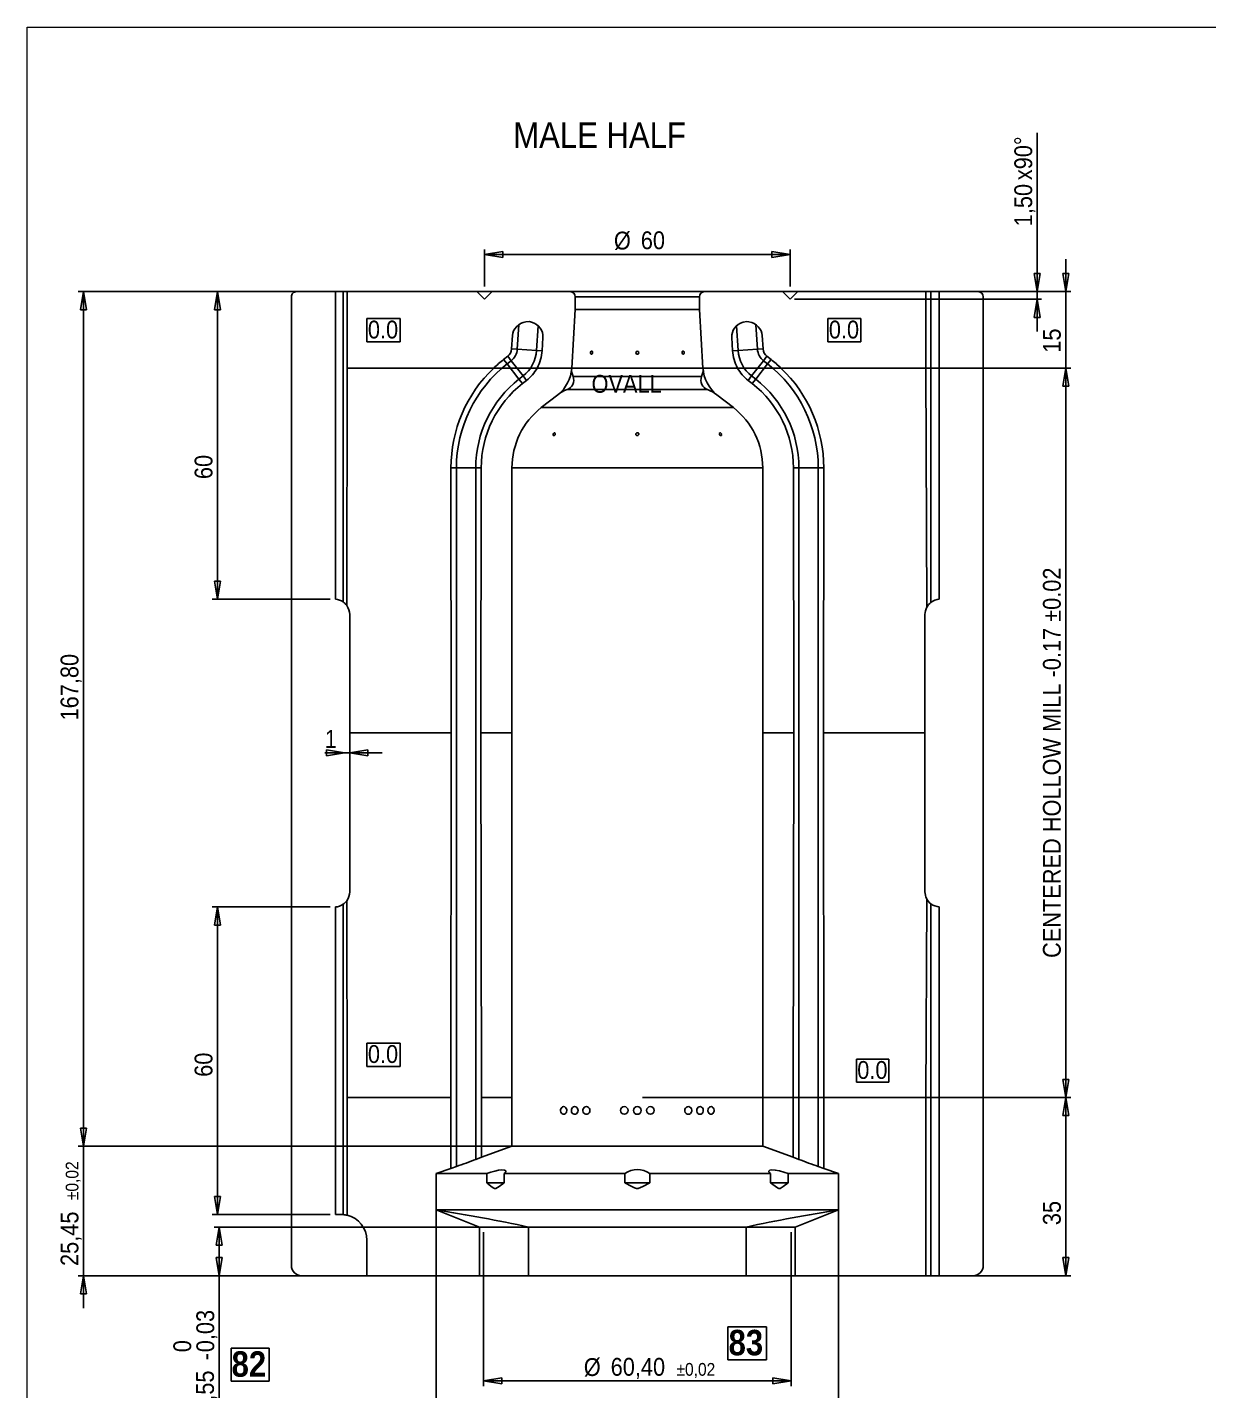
# Model space of a CAD drawing. Header units: millimetres. Extents: x 10 to 831, y 2 to 594.
# Drawn here: x 10 to 242.1, y 326 to 593.8 of the extents above; entities that cross this region are included whole.
import ezdxf

# ---------------------------------------------------------------- set-up
doc = ezdxf.new("R2010")
doc.units = ezdxf.units.MM
doc.linetypes.add('SLD-Solido', pattern=[0])
doc.layers.add('D', color=3, linetype='SLD-Solido', lineweight=25)
doc.layers.add('Q', color=2, linetype='SLD-Solido')
doc.styles.add('SLDTEXTSTYLE0', font='GOTHIC.TTF', dxfattribs={"width": 0.913})
doc.styles.add('SLDTEXTSTYLE4', font='GOTHICB.TTF', dxfattribs={"width": 0.913})
doc.dimstyles.new('SLDDIMSTYLE1', dxfattribs={"dimtxt": 3.5, "dimasz": 3.556, "dimexe": 0, "dimexo": 0.0625, "dimgap": 0.875, "dimtad": 1, "dimrnd": 1e-09, "dimzin": 12, "dimdsep": 46, "dimtxsty": 'SLDTEXTSTYLE0', "dimblk1": 'CLOSED', "dimblk2": 'CLOSED', "dimsah": 1, "dimcen": 0.09, "dimadec": 0, "dimazin": 3, "dimtfac": 1, "dimtofl": 0, "dimtmove": 0, "dimatfit": 3, "dimldrblk": 'CLOSED', "dimfxl": 0, "dimfrac": 2, "dimtolj": 1, "dimtzin": 12, "dimarcsym": 0})
doc.dimstyles.new('SLDDIMSTYLE4', dxfattribs={"dimtxt": 3.5, "dimasz": 3.556, "dimexe": 0, "dimexo": 0.0625, "dimgap": 0.875, "dimtad": 1, "dimrnd": 1e-09, "dimzin": 12, "dimdsep": 46, "dimtxsty": 'SLDTEXTSTYLE0', "dimblk1": 'CLOSED', "dimblk2": 'CLOSED', "dimsah": 1, "dimcen": 0.09, "dimadec": 0, "dimazin": 3, "dimtfac": 1, "dimtmove": 0, "dimatfit": 0, "dimldrblk": 'CLOSED', "dimfxl": 0, "dimfrac": 2, "dimtolj": 1, "dimtzin": 12, "dimarcsym": 0})
doc.dimstyles.new('SLDDIMSTYLE5', dxfattribs={"dimtxt": 3.5, "dimasz": 3.556, "dimexe": 0, "dimexo": 0.0625, "dimgap": 0.875, "dimtad": 1, "dimrnd": 1e-09, "dimzin": 12, "dimdsep": 46, "dimtxsty": 'SLDTEXTSTYLE0', "dimblk1": 'CLOSED', "dimblk2": 'CLOSED', "dimsah": 1, "dimcen": 0.09, "dimadec": 0, "dimazin": 3, "dimtol": 1, "dimtp": 0.02, "dimtm": 0.02, "dimtfac": 1, "dimtmove": 0, "dimatfit": 0, "dimldrblk": 'CLOSED', "dimfxl": 0, "dimfrac": 2, "dimtolj": 1, "dimarcsym": 0})
doc.dimstyles.new('SLDDIMSTYLE6', dxfattribs={"dimtxt": 3.5, "dimasz": 3.556, "dimexe": 0, "dimexo": 0.0625, "dimgap": 0.875, "dimtad": 1, "dimrnd": 1e-09, "dimzin": 12, "dimdsep": 46, "dimtxsty": 'SLDTEXTSTYLE0', "dimblk1": 'CLOSED', "dimblk2": 'CLOSED', "dimsah": 1, "dimcen": 0.09, "dimadec": 0, "dimazin": 3, "dimtol": 1, "dimtp": 0.02, "dimtm": 0.02, "dimtfac": 1, "dimtofl": 0, "dimtmove": 0, "dimatfit": 3, "dimldrblk": 'CLOSED', "dimfxl": 0, "dimfrac": 2, "dimtolj": 1, "dimarcsym": 0})
doc.dimstyles.new('SLDDIMSTYLE7', dxfattribs={"dimtxt": 3.5, "dimasz": 3.556, "dimexe": 0, "dimexo": 0.0625, "dimgap": 0.875, "dimtad": 1, "dimrnd": 1e-09, "dimzin": 12, "dimdsep": 46, "dimtxsty": 'SLDTEXTSTYLE0', "dimblk1": 'CLOSED', "dimblk2": 'CLOSED', "dimsah": 1, "dimcen": 0.09, "dimadec": 0, "dimazin": 3, "dimtol": 1, "dimtm": 0.03, "dimtfac": 1, "dimtofl": 0, "dimtmove": 0, "dimatfit": 3, "dimldrblk": 'CLOSED', "dimfxl": 0, "dimfrac": 2, "dimtolj": 1, "dimarcsym": 0})
doc.dimstyles.new('SLDDIMSTYLE8', dxfattribs={"dimtxt": 3.5, "dimasz": 3.556, "dimexe": 0, "dimexo": 0.0625, "dimgap": 0.875, "dimtad": 1, "dimdec": 0, "dimrnd": 1e-09, "dimzin": 12, "dimdsep": 46, "dimtxsty": 'SLDTEXTSTYLE0', "dimblk1": 'CLOSED', "dimblk2": 'CLOSED', "dimsah": 1, "dimcen": 0.09, "dimadec": 0, "dimazin": 3, "dimtfac": 1, "dimtdec": 0, "dimtofl": 0, "dimtmove": 0, "dimatfit": 3, "dimldrblk": 'CLOSED', "dimfxl": 0, "dimfrac": 2, "dimtolj": 1, "dimtzin": 12, "dimarcsym": 0})

# ---------------------------------------------------------------- blocks, each defined once
blk = doc.blocks.new('_CLOSED')
at = {"color": 0, "linetype": 'ByBlock', "lineweight": -2}
for p, q in [((-1, 0.166667), (0, 0)), ((-1, 0.166667), (-1, -0.166667)), ((0, 0), (-1, -0.166667)), ((0, 0), (-1, 0))]:
    blk.add_line(p, q, dxfattribs=at)
blk = doc.blocks.new('_D_6')
at = {"layer": 'Q'}
for p, q in [((214, 541.84), (214, 548.19)), ((130.85, 541.84), (215, 541.84)), ((214, 526.84), (214, 541.84)), ((95.99, 526.84), (215, 526.84)), ((214, 526.84), (214, 520.49))]:
    blk.add_line(p, q, dxfattribs=at)
at = {"layer": 'Q', "xscale": 3.556, "yscale": 3.556}
for p, rotation in [((214, 541.84, -0.1), 270.0000000000004), ((214, 526.84, -0.1), 90.0000000000004)]:
    blk.add_blockref('_CLOSED', p, dxfattribs=dict(at, rotation=rotation))
at = {"layer": 'Q', "insert": (209.53, 529.85), "char_height": 3.5, "attachment_point": 1, "rotation": 90, "style": 'SLDTEXTSTYLE0'}
blk.add_mtext('15', dxfattribs=at)
blk = doc.blocks.new('_D_7')
at = {"layer": 'Q'}
for p, q in [((99.85, 542.84), (99.85, 550.15)), ((159.85, 549.15), (99.85, 549.15)), ((159.85, 542.84), (159.85, 550.15))]:
    blk.add_line(p, q, dxfattribs=at)
at = {"layer": 'Q', "xscale": 3.556, "yscale": 3.556, "rotation": 180.0000000000006}
blk.add_blockref('_CLOSED', (99.85, 549.15, 0.1), dxfattribs=at)
at = {"layer": 'Q', "xscale": 3.556, "yscale": 3.556}
blk.add_blockref('_CLOSED', (159.85, 549.15, 0.1), dxfattribs=at)
at = {"layer": 'Q', "char_height": 3.5, "attachment_point": 1, "style": 'SLDTEXTSTYLE0'}
for s, insert in [('%%c', (125.25, 553.62)), ('60', (130.53, 553.68))]:
    blk.add_mtext(s, dxfattribs=dict(at, insert=insert))
blk = doc.blocks.new('_D_8')
at = {"layer": 'Q'}
for p, q in [((21.02, 374.04), (21.02, 380.39)), ((128.85, 374.04), (20.02, 374.04)), ((21.02, 348.59), (21.02, 374.04)), ((128.85, 348.59), (20.02, 348.59)), ((21.02, 348.59), (21.02, 342.24))]:
    blk.add_line(p, q, dxfattribs=at)
at = {"layer": 'Q', "xscale": 3.556, "yscale": 3.556}
for p, rotation in [((21.02, 374.04, -0.1), 270.0000000000004), ((21.02, 348.59, -0.1), 90.0000000000004)]:
    blk.add_blockref('_CLOSED', p, dxfattribs=dict(at, rotation=rotation))
at = {"layer": 'Q', "attachment_point": 1, "rotation": 90, "style": 'SLDTEXTSTYLE0'}
for s, insert, char_height in [('±0,02', (17.55, 363.43), 2.5), ('25,45', (16.55, 350.5), 3.5)]:
    blk.add_mtext(s, dxfattribs=dict(at, insert=insert, char_height=char_height))
blk = doc.blocks.new('_D_9')
at = {"layer": 'Q'}
for p, q in [((128.85, 541.84), (20.02, 541.84)), ((21.02, 374.04), (21.02, 541.84)), ((128.85, 374.04), (20.02, 374.04))]:
    blk.add_line(p, q, dxfattribs=at)
at = {"layer": 'Q', "xscale": 3.556, "yscale": 3.556}
for p, rotation in [((21.02, 541.84, 17.19), 90.0000000000004), ((21.02, 374.04, 17.19), 270.0000000000004)]:
    blk.add_blockref('_CLOSED', p, dxfattribs=dict(at, rotation=rotation))
at = {"layer": 'Q', "insert": (16.55, 457.63), "char_height": 3.5, "attachment_point": 1, "rotation": 90, "style": 'SLDTEXTSTYLE0'}
blk.add_mtext('167,80', dxfattribs=at)
blk = doc.blocks.new('_D_10')
at = {"layer": 'Q'}
for p, q in [((99.65, 357.14), (99.65, 326.93)), ((160.05, 357.14), (160.05, 326.93)), ((160.05, 327.93), (99.65, 327.93))]:
    blk.add_line(p, q, dxfattribs=at)
at = {"layer": 'Q', "xscale": 3.556, "yscale": 3.556, "rotation": 180.0000000000006}
blk.add_blockref('_CLOSED', (99.65, 327.93, 0.1), dxfattribs=at)
at = {"layer": 'Q', "xscale": 3.556, "yscale": 3.556}
blk.add_blockref('_CLOSED', (160.05, 327.93, 0.1), dxfattribs=at)
at = {"layer": 'Q', "attachment_point": 1, "style": 'SLDTEXTSTYLE0'}
for s, insert, char_height in [('%%c', (119.33, 332.4), 3.5), ('60,40', (124.61, 332.45), 3.5), ('±0,02', (137.54, 331.45), 2.5)]:
    blk.add_mtext(s, dxfattribs=dict(at, insert=insert, char_height=char_height))
blk = doc.blocks.new('_D_11')
at = {"layer": 'Q'}
for p, q in [((90.35, 367.63), (90.35, 313.83)), ((169.35, 367.63), (169.35, 313.83)), ((169.35, 314.83), (90.35, 314.83)), ((90.35, 314.83), (132.66, 314.83))]:
    blk.add_line(p, q, dxfattribs=at)
at = {"layer": 'Q', "xscale": 3.556, "yscale": 3.556, "rotation": 180.0000000000006}
blk.add_blockref('_CLOSED', (90.35, 314.83, 0.1), dxfattribs=at)
at = {"layer": 'Q', "xscale": 3.556, "yscale": 3.556}
blk.add_blockref('_CLOSED', (169.35, 314.83, 0.1), dxfattribs=at)
at = {"layer": 'Q', "char_height": 3.5, "attachment_point": 1, "style": 'SLDTEXTSTYLE0'}
for s, insert in [('%%c', (122.21, 319.3)), ('79', (127.49, 319.36))]:
    blk.add_mtext(s, dxfattribs=dict(at, insert=insert))
blk = doc.blocks.new('_D_12')
at = {"layer": 'Q'}
for p, q in [((128.85, 358.14), (46.69, 358.14)), ((47.69, 348.59), (47.69, 358.14)), ((128.85, 348.59), (46.69, 348.59)), ((47.69, 348.59), (47.69, 321.66))]:
    blk.add_line(p, q, dxfattribs=at)
at = {"layer": 'Q', "xscale": 3.556, "yscale": 3.556}
for p, rotation in [((47.69, 358.14, -30.1), 90.0000000000004), ((47.69, 348.59, -30.1), 270.0000000000004)]:
    blk.add_blockref('_CLOSED', p, dxfattribs=dict(at, rotation=rotation))
at = {"layer": 'Q', "char_height": 3.5, "attachment_point": 1, "rotation": 90, "style": 'SLDTEXTSTYLE0'}
for s, insert in [('0,03', (43.22, 333.56)), ('0', (38.7, 333.56)), ('-', (43.22, 332.01)), ('9,55', (43.17, 321.66))]:
    blk.add_mtext(s, dxfattribs=dict(at, insert=insert))
blk = doc.blocks.new('_D_13')
at = {"layer": 'Q'}
for p, q in [((69.53, 421.01), (46.35, 421.01)), ((47.35, 421.01), (47.35, 360.59)), ((69.53, 360.59), (46.35, 360.59))]:
    blk.add_line(p, q, dxfattribs=at)
at = {"layer": 'Q', "xscale": 3.556, "yscale": 3.556}
for p, rotation in [((47.35, 421.01, 0.1), 90.0000000000004), ((47.35, 360.59, 0.1), 270.0000000000004)]:
    blk.add_blockref('_CLOSED', p, dxfattribs=dict(at, rotation=rotation))
at = {"layer": 'Q', "insert": (42.88, 387.65), "char_height": 3.5, "attachment_point": 1, "rotation": 90, "style": 'SLDTEXTSTYLE0'}
blk.add_mtext('60', dxfattribs=at)
blk = doc.blocks.new('_D_14')
at = {"layer": 'Q'}
for p, q in [((128.85, 541.84), (46.35, 541.84)), ((47.35, 541.84), (47.35, 481.43)), ((69.53, 481.43), (46.35, 481.43))]:
    blk.add_line(p, q, dxfattribs=at)
at = {"layer": 'Q', "xscale": 3.556, "yscale": 3.556}
for p, rotation in [((47.35, 541.84, 0.1), 90.0000000000004), ((47.35, 481.43, 0.1), 270.0000000000004)]:
    blk.add_blockref('_CLOSED', p, dxfattribs=dict(at, rotation=rotation))
at = {"layer": 'Q', "insert": (42.88, 505.03), "char_height": 3.5, "attachment_point": 1, "rotation": 90, "style": 'SLDTEXTSTYLE0'}
blk.add_mtext('60', dxfattribs=at)
blk = doc.blocks.new('_D_15')
at = {"layer": 'Q'}
for p, q in [((72.35, 451.28), (68.44, 451.28)), ((73.35, 451.28), (72.35, 451.28)), ((73.35, 451.28), (79.7, 451.28))]:
    blk.add_line(p, q, dxfattribs=at)
at = {"layer": 'Q', "xscale": 3.556, "yscale": 3.556}
blk.add_blockref('_CLOSED', (72.35, 451.28, 0.1), dxfattribs=at)
at = {"layer": 'Q', "xscale": 3.556, "yscale": 3.556, "rotation": 180.0000000000004}
blk.add_blockref('_CLOSED', (73.35, 451.28, 0.1), dxfattribs=at)
at = {"layer": 'Q', "insert": (68.44, 455.75), "char_height": 3.5, "attachment_point": 1, "style": 'SLDTEXTSTYLE0'}
blk.add_mtext('1', dxfattribs=at)
blk = doc.blocks.new('_D_16')
at = {"layer": 'Q'}
for p, q in [((130.85, 383.59), (215, 383.59)), ((214, 383.59), (214, 348.59)), ((130.85, 348.59), (215, 348.59))]:
    blk.add_line(p, q, dxfattribs=at)
at = {"layer": 'Q', "xscale": 3.556, "yscale": 3.556}
for p, rotation in [((214, 383.59, 0.1), 90.0000000000004), ((214, 348.59, 0.1), 270.0000000000004)]:
    blk.add_blockref('_CLOSED', p, dxfattribs=dict(at, rotation=rotation))
at = {"layer": 'Q', "insert": (209.53, 358.52), "char_height": 3.5, "attachment_point": 1, "rotation": 90, "style": 'SLDTEXTSTYLE0'}
blk.add_mtext('35', dxfattribs=at)
blk = doc.blocks.new('_D_17')
at = {"layer": 'Q'}
for p, q in [((187.51, 526.84), (215, 526.84)), ((214, 383.59), (214, 526.84)), ((187.51, 383.59), (215, 383.59))]:
    blk.add_line(p, q, dxfattribs=at)
at = {"layer": 'Q', "xscale": 3.556, "yscale": 3.556}
for p, rotation in [((214, 526.84, 0), 90.00000000000041), ((214, 383.59, 0), 270.0000000000004)]:
    blk.add_blockref('_CLOSED', p, dxfattribs=dict(at, rotation=rotation))
at = {"layer": 'Q', "insert": (209.53, 410.99), "char_height": 3.5, "attachment_point": 1, "rotation": 90, "style": 'SLDTEXTSTYLE0'}
blk.add_mtext('CENTERED HOLLOW MILL -0.17 ±0.02', dxfattribs=at)
blk = doc.blocks.new('_D_18')
at = {"layer": 'Q'}
for p, q in [((208.38, 541.84), (208.38, 573.01)), ((130.85, 541.84), (209.38, 541.84)), ((208.38, 540.34), (208.38, 541.84)), ((160.71, 540.34), (209.23, 540.34)), ((208.38, 540.34), (208.38, 533.99))]:
    blk.add_line(p, q, dxfattribs=at)
at = {"layer": 'Q', "xscale": 3.556, "yscale": 3.556}
for p, rotation in [((208.38, 541.84, -29.9), 270.0000000000004), ((208.38, 540.34, -29.9), 90.0000000000004)]:
    blk.add_blockref('_CLOSED', p, dxfattribs=dict(at, rotation=rotation))
at = {"layer": 'Q', "char_height": 3.5, "attachment_point": 1, "rotation": 90, "style": 'SLDTEXTSTYLE0'}
for s, insert in [('x90°', (203.91, 563.73)), ('1,50', (203.91, 554.68))]:
    blk.add_mtext(s, dxfattribs=dict(at, insert=insert))
blk = doc.blocks.new('SW_NOTE_2')
at = {"color": 0}
for p, q in [((-0.12, 0.49), (-0.12, 6.98)), ((-0.12, 6.98), (7.45, 6.98)), ((7.45, 6.98), (7.45, 0.49)), ((7.45, 0.49), (-0.12, 0.49))]:
    blk.add_line(p, q, dxfattribs=at)
at = {"color": 0, "insert": (0, 6.39), "char_height": 5, "attachment_point": 1, "style": 'SLDTEXTSTYLE4'}
blk.add_mtext('83', dxfattribs=at)
blk = doc.blocks.new('SW_NOTE_3')
at = {"color": 0}
for p, q in [((-0.08, 0.49), (-0.08, 6.98)), ((-0.08, 6.98), (7.37, 6.98)), ((7.37, 6.98), (7.37, 0.49)), ((7.37, 0.49), (-0.08, 0.49))]:
    blk.add_line(p, q, dxfattribs=at)
at = {"color": 0, "insert": (0, 6.39), "char_height": 5, "attachment_point": 1, "style": 'SLDTEXTSTYLE4'}
blk.add_mtext('82', dxfattribs=at)
blk = doc.blocks.new('SW_NOTE_4')
at = {"color": 0}
for p, q in [((-0.03, 0.33), (-0.03, 4.9)), ((-0.03, 4.9), (6.46, 4.9)), ((6.46, 4.9), (6.46, 0.33)), ((6.46, 0.33), (-0.03, 0.33))]:
    blk.add_line(p, q, dxfattribs=at)
at = {"color": 0, "insert": (3.12, 4.47), "char_height": 3.5, "attachment_point": 2, "style": 'SLDTEXTSTYLE0'}
blk.add_mtext('0.0', dxfattribs=at)
blk = doc.blocks.new('SW_NOTE_5')
at = {"color": 0}
for p, q in [((-0.07, 0.33), (-0.07, 4.9)), ((-0.07, 4.9), (6.42, 4.9)), ((6.42, 4.9), (6.42, 0.33)), ((6.42, 0.33), (-0.07, 0.33))]:
    blk.add_line(p, q, dxfattribs=at)
at = {"color": 0, "insert": (3.12, 4.47), "char_height": 3.5, "attachment_point": 2, "style": 'SLDTEXTSTYLE0'}
blk.add_mtext('0.0', dxfattribs=at)
blk = doc.blocks.new('SW_NOTE_6')
at = {"color": 0}
for p, q in [((-0.01, 0.3), (-0.01, 4.87)), ((-0.01, 4.87), (6.36, 4.87)), ((6.36, 4.87), (6.36, 0.3)), ((6.36, 0.3), (-0.01, 0.3))]:
    blk.add_line(p, q, dxfattribs=at)
at = {"color": 0, "insert": (3.12, 4.47), "char_height": 3.5, "attachment_point": 2, "style": 'SLDTEXTSTYLE0'}
blk.add_mtext('0.0', dxfattribs=at)
blk = doc.blocks.new('SW_NOTE_7')
at = {"color": 0}
for p, q in [((-0.03, 0.29), (-0.03, 4.86)), ((-0.03, 4.86), (6.46, 4.86)), ((6.46, 4.86), (6.46, 0.29)), ((6.46, 0.29), (-0.03, 0.29))]:
    blk.add_line(p, q, dxfattribs=at)
at = {"color": 0, "insert": (3.12, 4.47), "char_height": 3.5, "attachment_point": 2, "style": 'SLDTEXTSTYLE0'}
blk.add_mtext('0.0', dxfattribs=at)

msp = doc.modelspace()

# ---------------------------------------------------------------- linework, layer by layer
at = {"color": 179, "linetype": 'SLD-Solido', "lineweight": 18}
for p, q in [((10, 2.05988), (10, 593.75976)), ((10, 593.75976), (831, 593.75976))]:
    msp.add_line(p, q, dxfattribs=at)
at = {"layer": 'D'}
for p, q in [((70.52942, 541.84346), (62.88568, 541.84346)), ((70.52942, 481.4268), (70.52942, 541.84346)), ((72.06315, 541.84346), (70.52942, 541.84346)), ((72.06315, 480.89445), (72.06315, 541.84346)), ((72.06315, 541.84346), (72.84928, 541.84346)), ((72.84928, 541.84346), (72.84928, 526.84346)), ((98.34928, 541.84346), (72.84928, 541.84346)), ((98.34928, 541.84346), (99.84928, 540.34346)), ((101.34928, 541.84346), (98.34928, 541.84346)), ((99.84928, 540.34346), (101.34928, 541.84346)), ((116.64928, 541.84346), (101.34928, 541.84346)), ((116.64928, 541.84346), (143.04928, 541.84346)), ((158.34928, 541.84346), (143.04928, 541.84346)), ((161.34928, 541.84346), (158.34928, 541.84346)), ((158.34928, 541.84346), (159.84928, 540.34346)), ((159.84928, 540.34346), (161.34928, 541.84346)), ((186.5127, 541.84346), (161.34928, 541.84346)), ((186.5127, 526.84346), (186.5127, 541.84346)), ((186.5127, 541.84346), (187.52029, 541.84346)), ((187.52029, 541.84346), (187.52029, 480.81019)), ((187.52029, 541.84346), (189.16913, 541.84346)), ((189.16913, 481.4268), (189.16913, 541.84346)), ((189.16913, 541.84346), (196.81287, 541.84346)), ((61.88294, 350.59346), (61.88294, 540.84346)), ((116.95178, 526.84346), (117.64928, 538.34346)), ((117.64928, 538.34346), (117.64928, 540.84346)), ((142.04928, 540.84346), (117.64928, 540.84346)), ((142.04928, 538.34346), (117.64928, 538.34346)), ((142.04928, 540.84346), (142.04928, 538.34346)), ((142.04928, 538.34346), (142.74677, 526.84346)), ((197.81561, 350.59346), (197.81561, 540.84346)), ((105.316, 533.21221), (105.15765, 530.60131)), ((106.54472, 535.33293), (106.25371, 530.53483)), ((110.34159, 535.10265), (110.05058, 530.30455)), ((111.305, 532.84897), (111.14664, 530.23807)), ((148.39355, 532.84897), (148.55191, 530.23807)), ((149.35696, 535.10265), (149.64797, 530.30455)), ((153.15383, 535.33293), (153.44484, 530.53483)), ((154.38255, 533.21221), (154.5409, 530.60131)), ((105.15765, 530.60131), (106.25371, 530.53483)), ((106.25371, 530.53483), (110.05058, 530.30455)), ((110.05058, 530.30455), (111.14664, 530.23807)), ((148.55191, 530.23807), (149.64797, 530.30455)), ((149.64797, 530.30455), (153.44484, 530.53483)), ((153.44484, 530.53483), (154.5409, 530.60131)), ((104.39341, 529.14697), (103.58103, 528.51164)), ((103.58103, 528.51164), (104.2575, 527.64667)), ((105.06987, 528.28201), (104.2575, 527.64667)), ((104.2575, 527.64667), (106.60084, 524.65034)), ((104.39341, 529.14697), (105.06987, 528.28201)), ((105.06987, 528.28201), (107.41322, 525.28568)), ((152.28533, 525.28568), (154.62868, 528.28201)), ((153.09771, 524.65034), (155.44105, 527.64667)), ((154.62868, 528.28201), (155.30514, 529.14697)), ((154.62868, 528.28201), (155.44105, 527.64667)), ((155.30514, 529.14697), (156.11752, 528.51164)), ((155.44105, 527.64667), (156.11752, 528.51164)), ((72.84928, 526.84346), (72.75165, 480.22904)), ((72.84928, 526.84346), (101.64441, 526.84346)), ((107.41322, 525.28568), (106.60084, 524.65034)), ((107.41322, 525.28568), (108.08788, 524.42302)), ((110.15802, 526.84346), (116.95178, 526.84346)), ((116.95178, 526.84346), (116.94837, 526.78722)), ((142.48, 525.15346), (117.21855, 525.15346)), ((142.75019, 526.78722), (142.74677, 526.84346)), ((142.74677, 526.84346), (149.54053, 526.84346)), ((151.61067, 524.42302), (152.28533, 525.28568)), ((152.28533, 525.28568), (153.09771, 524.65034)), ((158.05414, 526.84346), (186.5127, 526.84346)), ((186.7236, 479.88336), (186.5127, 526.84346)), ((106.60084, 524.65034), (107.27503, 523.78829)), ((107.27503, 523.78829), (108.08788, 524.42302)), ((143.65429, 522.60837), (116.04426, 522.60837)), ((151.61067, 524.42302), (152.42352, 523.78829)), ((152.42352, 523.78829), (153.09771, 524.65034)), ((114.22545, 521.60231), (110.97359, 519.05912)), ((148.72496, 519.05912), (145.4731, 521.60231)), ((148.72496, 519.05912), (110.97359, 519.05912)), ((93.23797, 507.24346), (93.30088, 455.21846)), ((93.23797, 507.24346), (94.31235, 507.24346)), ((94.31235, 507.24346), (94.31235, 370.05698)), ((94.31235, 507.24346), (98.1162, 507.24346)), ((98.1162, 507.24346), (98.1162, 371.43925)), ((98.1162, 507.24346), (99.19058, 507.24346)), ((99.12767, 455.21846), (99.19058, 507.24346)), ((154.48424, 507.24346), (105.21431, 507.24346)), ((160.50797, 507.24346), (160.57088, 455.21846)), ((160.50797, 507.24346), (161.58235, 507.24346)), ((161.58235, 507.24346), (161.58235, 371.43925)), ((161.58235, 507.24346), (165.3862, 507.24346)), ((165.3862, 507.24346), (165.3862, 370.05698)), ((165.3862, 507.24346), (166.46058, 507.24346)), ((166.39767, 455.21846), (166.46058, 507.24346)), ((73.34928, 478.43221), (73.34928, 455.21846)), ((186.34928, 478.43221), (186.34928, 455.21846)), ((73.34928, 455.21846), (93.30088, 455.21846)), ((73.34928, 455.21846), (73.34928, 424.00472)), ((93.30088, 455.21846), (93.21428, 383.59346)), ((99.12767, 455.21846), (105.21473, 455.21846)), ((99.21428, 383.59346), (99.12767, 455.21846)), ((154.48382, 455.21846), (160.57088, 455.21846)), ((160.57088, 455.21846), (160.48428, 383.59346)), ((166.48428, 383.59346), (166.39767, 455.21846)), ((166.39767, 455.21846), (186.34928, 455.21846)), ((186.34928, 455.21846), (186.34928, 424.00472)), ((70.52942, 360.59346), (70.52942, 421.01013)), ((72.06315, 360.58021), (72.06315, 421.54248)), ((72.76836, 422.23045), (72.84928, 383.59346)), ((186.5127, 383.59346), (186.68797, 422.62)), ((187.52029, 421.62674), (187.52029, 348.59346)), ((189.16913, 348.59346), (189.16913, 421.01013)), ((72.84928, 383.59346), (72.84928, 360.45942)), ((72.84928, 383.59346), (93.21428, 383.59346)), ((93.21428, 383.59346), (93.21428, 369.67582)), ((99.21428, 383.59346), (99.21428, 371.85964)), ((99.21428, 383.59346), (105.21428, 383.59346)), ((105.21428, 374.04346), (105.21428, 383.59346)), ((154.48428, 383.59346), (154.48428, 374.04346)), ((154.48428, 383.59346), (160.48428, 383.59346)), ((160.48428, 383.59346), (160.48428, 371.85964)), ((166.48428, 383.59346), (166.48428, 369.67582)), ((166.48428, 383.59346), (186.5127, 383.59346)), ((186.5127, 348.59346), (186.5127, 383.59346)), ((105.21428, 374.04346), (99.21428, 371.85964)), ((154.48428, 374.04346), (105.21428, 374.04346)), ((160.48428, 371.85964), (154.48428, 374.04346)), ((93.21428, 369.67582), (90.34928, 368.63305)), ((93.21428, 369.67582), (94.31235, 370.05698)), ((98.1162, 371.43925), (99.21428, 371.85964)), ((160.48428, 371.85964), (161.58235, 371.43925)), ((165.3862, 370.05698), (166.48428, 369.67582)), ((169.34928, 368.63305), (166.48428, 369.67582)), ((90.34928, 368.63305), (90.34928, 361.52839)), ((100.25122, 368.63305), (90.34928, 368.63305)), ((100.25122, 368.63305), (100.25122, 366.84346)), ((103.69197, 366.84346), (100.25122, 366.84346)), ((103.69197, 366.84346), (103.69197, 368.63305)), ((127.4163, 368.63305), (103.69197, 368.63305)), ((127.4163, 368.63305), (127.4163, 366.84346)), ((132.28225, 366.84346), (127.4163, 366.84346)), ((132.28225, 366.84346), (132.28225, 368.63305)), ((156.00659, 368.63305), (132.28225, 368.63305)), ((156.00659, 368.63305), (156.00659, 366.84346)), ((159.45306, 366.84346), (156.00659, 366.84346)), ((159.44733, 366.84346), (159.44733, 368.63305)), ((169.34928, 368.63305), (159.44733, 368.63305)), ((169.34928, 361.52839), (169.34928, 368.63305)), ((169.34928, 361.52839), (90.34928, 361.52839)), ((90.34928, 361.52839), (98.84928, 358.14346)), ((160.84928, 358.14346), (169.34928, 361.52839)), ((71.69928, 360.59346), (70.52942, 360.59346)), ((98.84928, 358.14346), (108.49465, 358.14346)), ((98.84928, 358.14346), (98.84928, 348.59346)), ((151.2039, 358.14346), (108.49465, 358.14346)), ((108.49465, 358.14346), (108.49465, 348.59346)), ((160.84928, 358.14346), (151.2039, 358.14346)), ((151.2039, 348.59346), (151.2039, 358.14346)), ((160.84928, 348.59346), (160.84928, 358.14346)), ((76.69928, 348.59346), (76.69928, 355.59346)), ((63.88851, 348.59346), (76.69928, 348.59346)), ((76.69928, 348.59346), (98.84928, 348.59346)), ((98.84928, 348.59346), (108.49465, 348.59346)), ((151.2039, 348.59346), (108.49465, 348.59346)), ((160.84928, 348.59346), (151.2039, 348.59346)), ((186.5127, 348.59346), (160.84928, 348.59346)), ((187.52029, 348.59346), (186.5127, 348.59346)), ((187.52029, 348.59346), (189.16913, 348.59346)), ((189.16913, 348.59346), (195.81004, 348.59346))]:
    msp.add_line(p, q, dxfattribs=at)
at = {"layer": 'D', "flags": 128}
for points in [[(107.91992, 535.9241), (108.64872, 535.94885), (109.04792, 535.85568)], [(150.65063, 535.85568), (151.3711, 535.96834), (151.77863, 535.9241)], [(120.87087, 530.14291), (120.78872, 530.12012), (120.71711, 530.05521), (120.66696, 529.95806), (120.6459, 529.84346), (120.65713, 529.72887), (120.69895, 529.63172), (120.76499, 529.56681), (120.84519, 529.54402)], [(120.84519, 529.54402), (120.92734, 529.56681), (120.99895, 529.63172), (121.0491, 529.72887), (121.07016, 529.84346), (121.05893, 529.95806), (121.01711, 530.05521), (120.95107, 530.12012), (120.87087, 530.14291)], [(138.82768, 530.14291), (138.74748, 530.12012), (138.68144, 530.05521), (138.63962, 529.95806), (138.62839, 529.84346), (138.64945, 529.72887), (138.6996, 529.63172), (138.77121, 529.56681), (138.85336, 529.54402)], [(138.85336, 529.54402), (138.93357, 529.56681), (138.9996, 529.63172), (139.04142, 529.72887), (139.05265, 529.84346), (139.03159, 529.95806), (138.98144, 530.05521), (138.90984, 530.12012), (138.82768, 530.14291)], [(113.42016, 513.57275), (113.35512, 513.58799), (113.30779, 513.63199), (113.28358, 513.69973), (113.2853, 513.78353), (113.31282, 513.87388), (113.36304, 513.96059), (113.43026, 514.03393), (113.50683, 514.08568), (113.58402, 514.11006), (113.65308, 514.10435), (113.70625, 514.0692), (113.73759, 514.00851), (113.74365, 513.92908), (113.72383, 513.83981), (113.68037, 513.75074), (113.61816, 513.67194), (113.54413, 513.61234), (113.46654, 513.57872), (113.42016, 513.57275)], [(129.70067, 513.60825), (129.62278, 513.6658), (129.57043, 513.74324), (129.54952, 513.8318), (129.5624, 513.92147), (129.60763, 514.00215), (129.68009, 514.06479), (129.77164, 514.1024), (129.87193, 514.11078), (129.96967, 514.08899), (130.05383, 514.03946), (130.11494, 513.96773), (130.14609, 513.88181), (130.14379, 513.79137), (130.10827, 513.7066), (130.04356, 513.6371), (129.95695, 513.59076), (129.85819, 513.57286), (129.75843, 513.58544), (129.70067, 513.60825)], [(145.95736, 513.99217), (145.98327, 514.0577), (146.03202, 514.09899), (146.09817, 514.11142), (146.17428, 514.09362), (146.25175, 514.04756), (146.32177, 513.97839), (146.37636, 513.89385), (146.4093, 513.80342), (146.41688, 513.71731), (146.39829, 513.64525), (146.35572, 513.59543), (146.29404, 513.57351), (146.22025, 513.582), (146.14264, 513.61992), (146.06991, 513.68296), (146.01016, 513.76396), (145.97007, 513.85372), (145.95413, 513.94212), (145.95736, 513.99217)], [(115.98902, 381.04346), (115.9542, 380.79684), (115.85414, 380.57811), (115.70049, 380.41088), (115.50963, 380.31331), (115.30284, 380.29788), (115.10414, 380.36795), (114.93694, 380.51589), (114.82031, 380.72368), (114.76625, 380.96614), (114.77903, 381.21549), (114.85629, 381.44493), (114.99015, 381.63035), (115.16762, 381.75145), (115.37043, 381.79346), (115.57584, 381.7499), (115.75917, 381.62488), (115.89783, 381.43338), (115.97543, 381.19883), (115.98902, 381.04346)], [(118.19378, 381.04346), (118.15667, 380.79684), (118.04998, 380.57811), (117.88599, 380.41088), (117.68204, 380.31331), (117.46074, 380.29788), (117.24777, 380.36795), (117.06831, 380.51589), (116.94299, 380.72368), (116.88486, 380.96614), (116.89861, 381.21549), (116.98166, 381.44493), (117.12545, 381.63035), (117.31584, 381.75145), (117.53311, 381.79346), (117.75283, 381.7499), (117.94864, 381.62488), (118.09657, 381.43338), (118.1793, 381.19883), (118.19378, 381.04346)], [(120.52624, 381.04346), (120.48725, 380.79684), (120.37509, 380.57811), (120.20256, 380.41088), (119.98775, 380.31331), (119.75437, 380.29788), (119.52946, 380.36795), (119.33971, 380.51589), (119.20707, 380.72368), (119.14551, 380.96614), (119.16008, 381.21549), (119.24801, 381.44493), (119.40015, 381.63035), (119.60138, 381.75145), (119.83073, 381.79346), (120.06234, 381.7499), (120.26849, 381.62488), (120.42408, 381.43338), (120.51103, 381.19883), (120.52624, 381.04346)], [(139.17231, 381.04346), (139.21131, 381.29009), (139.32346, 381.50882), (139.49599, 381.67605), (139.7108, 381.77362), (139.94418, 381.78905), (140.16909, 381.71898), (140.35884, 381.57104), (140.49148, 381.36325), (140.55304, 381.12079), (140.53847, 380.87144), (140.45054, 380.642), (140.2984, 380.45658), (140.09717, 380.33548), (139.86782, 380.29347), (139.63621, 380.33703), (139.43006, 380.46205), (139.27447, 380.65355), (139.18752, 380.8881), (139.17231, 381.04346)], [(141.50477, 381.04346), (141.54188, 381.29009), (141.64858, 381.50882), (141.81256, 381.67605), (142.01651, 381.77362), (142.23781, 381.78905), (142.45079, 381.71898), (142.63025, 381.57104), (142.75556, 381.36325), (142.81369, 381.12079), (142.79994, 380.87144), (142.71689, 380.642), (142.5731, 380.45658), (142.38271, 380.33548), (142.16544, 380.29347), (141.94572, 380.33703), (141.74991, 380.46205), (141.60198, 380.65355), (141.51925, 380.8881), (141.50477, 381.04346)], [(143.70953, 381.04346), (143.74435, 381.29009), (143.84441, 381.50882), (143.99806, 381.67605), (144.18892, 381.77362), (144.39571, 381.78905), (144.59441, 381.71898), (144.76162, 381.57104), (144.87824, 381.36325), (144.9323, 381.12079), (144.91952, 380.87144), (144.84227, 380.642), (144.7084, 380.45658), (144.53093, 380.33548), (144.32812, 380.29347), (144.12271, 380.33703), (143.93938, 380.46205), (143.80072, 380.65355), (143.72312, 380.8881), (143.70953, 381.04346)], [(103.69197, 368.63305), (104.01336, 368.93054), (104.03556, 369.17491), (103.75624, 369.3224), (103.24886, 369.35994), (102.59337, 369.29841), (101.84436, 369.15072), (101.049, 368.92717), (100.25122, 368.63305)], [(100.25122, 366.84346), (101.07204, 366.16329), (101.53711, 365.8278), (101.81564, 365.70094), (102.04767, 365.70756), (102.67527, 366.07821), (103.69197, 366.84346)], [(127.4163, 366.84346), (128.6334, 366.16329), (129.30609, 365.8278), (129.70346, 365.70094), (130.03144, 365.70756), (130.90531, 366.07821), (132.28225, 366.84346)], [(159.44733, 368.63305), (158.63907, 368.93054), (157.751, 369.17491), (156.93001, 369.3224), (156.28567, 369.35994), (155.85485, 369.29841), (155.6492, 369.15072), (155.68738, 368.92717), (156.00659, 368.63305)], [(156.00659, 366.84346), (156.907, 366.16329), (157.39326, 365.8278), (157.6767, 365.70094), (157.90851, 365.70756), (158.51674, 366.07821), (159.44733, 366.84346)]]:
    msp.add_lwpolyline(points, dxfattribs=at)
at = {"layer": 'D'}
for centre, radius in [((127.27812, 381.04278), 0.75085), ((129.84824, 381.03779), 0.75568), ((132.42043, 381.04415), 0.75085)]:
    msp.add_circle(centre, radius, dxfattribs=at)
for centre, radius, start, end in [((62.88409, 540.84232), 1.00115, 89.9088561, 179.9342127), ((116.64928, 540.84346), 1, 0, 90), ((143.04928, 540.84346), 1, 90, 180), ((196.81404, 540.84189), 1.00157, 0.0898794, 90.0670518), ((103.16132, 530.72239), 2, 308.0279649, 356.5291477), ((103.16132, 530.72239), 3.09808, 308.0279649, 356.5291477), ((103.16132, 530.72239), 6.90192, 308.0279649, 356.5291477), ((103.16132, 530.72239), 8, 330.9962909, 356.5291477), ((156.53724, 530.72239), 8, 183.4708523, 209.0037091), ((156.53724, 530.72239), 6.90192, 183.4708523, 231.9720351), ((156.53724, 530.72239), 3.09808, 183.4708523, 231.9720351), ((156.53724, 530.72239), 2, 183.4708523, 231.9720351), ((120.21428, 507.24346), 25.90192, 128.0279649, 180), ((120.21428, 507.24346), 27, 128.0279649, 133.4540715), ((129.84883, 529.84346), 0.29945, 89.9153475, 270.0846525), ((129.84972, 529.84346), 0.29945, 269.9153475, 90.0846525), ((139.48428, 507.24346), 25.90192, 0, 51.9720351), ((139.48428, 507.24346), 27, 46.5459285, 51.9720351), ((103.16132, 530.73207), 8.0047, 307.9852871, 330.9357021), ((109.82794, 527.21915), 7.13352, 308.0579071, 356.5286705), ((115.47076, 524.41643), 1.89684, 287.5987019, 22.8647422), ((120.64833, 526.55989), 3.70694, 176.4840642, 202.2967214), ((144.21372, 524.40994), 1.88643, 156.7875195, 252.7490363), ((139.05021, 526.55989), 3.70695, 337.7032985, 3.5159158), ((149.87061, 527.21915), 7.13352, 183.471333, 231.9420896), ((156.53724, 530.73207), 8.0047, 209.0642979, 232.0147129), ((120.21428, 507.24346), 22.09808, 128.0279649, 180), ((118.95198, 515.20455), 7.95433, 111.4415564, 126.4562716), ((140.00184, 513.8582), 9.48187, 54.7585346, 67.3436379), ((139.48428, 507.24346), 22.09808, 0, 51.9720351), ((120.21425, 507.24352), 14.99994, 128.0279829, 180.0001947), ((139.4843, 507.24352), 14.99994, 359.9998052, 51.9720172), ((70.34928, 478.43221), 3, 55.1596935, 86.5573397), ((70.34928, 478.43221), 3, 36.7941316, 55.1596935), ((70.34928, 478.43221), 3, 0, 36.7941316), ((189.34928, 478.43221), 3, 151.0716316, 180), ((189.34928, 478.43221), 3, 127.565162, 151.0716316), ((189.34928, 478.43221), 3, 93.4426603, 127.565162), ((70.34928, 424.00472), 3, 323.7419595, 0), ((189.34928, 424.00472), 3, 180, 207.488686), ((70.34928, 424.00472), 3, 273.4426603, 304.8403065), ((70.34928, 424.00472), 3, 304.8403065, 323.7419595), ((189.34928, 424.00472), 3, 207.488686, 232.434838), ((189.34928, 424.00472), 3, 232.434838, 266.5573397), ((71.49241, 438.77974), 72.41249, 288.3691614, 291.5719016), ((188.14163, 438.6022), 72.22366, 248.4239105, 251.6350265), ((129.84928, 365.30336), 4.12386, 53.8447034, 126.1552966), ((35.55043, 17.44324), 348.42144, 77.9153681, 80.9510936), ((223.90379, 18.753), 347.08956, 99.0430806, 102.0904578), ((71.69928, 355.59346), 5, 85.8266301, 90), ((71.69928, 355.59346), 5, 76.7029283, 85.8266301), ((71.69928, 355.59346), 5, 0, 76.7029283), ((63.88577, 350.59629), 2.00283, 180.0808895, 270.0784208), ((195.81264, 350.59643), 2.00297, 269.925564, 359.9151257)]:
    msp.add_arc(centre, radius, start, end, dxfattribs=at)
for centre, major_axis, ratio, start_param, end_param in [((108.77375, 533.00249), (-3.45775, 0.20972), 0.866025404, 5.014028662, 6.283185307), ((107.84725, 533.05869), (-3.45775, 0.20972), 0.866025404, 3.141592654, 4.410749299), ((151.8513, 533.05869), (-3.45775, -0.20972), 0.866025404, 5.014028662, 6.283185307), ((150.9248, 533.00249), (-3.45775, -0.20972), 0.866025404, 3.141592654, 4.410749299), ((120.21428, 507.27608), (0, 26.97634), 0.999999269, 0.759248579, 1.572005438), ((139.48428, 507.27608), (0, 26.97634), 0.999999269, 4.71117987, 5.523936728), ((120.21428, 507.21804), (0, 21.02373), 0.999999269, 0.662968682, 1.569587216), ((139.48428, 507.21804), (0, 21.02373), 0.999999269, 4.713598091, 5.620216626), ((129.84928, 526.84346), (0, 11763.2125), 0.002094241, 1.572462539, 1.576885262), ((129.84928, 526.84346), (0, 11763.2125), 0.002094241, 4.706300045, 4.710722768), ((129.84928, 383.59346), (0, 11763.2125), 0.002094241, 1.564707391, 1.570796327), ((129.84928, 383.59346), (0, 11763.2125), 0.002094241, 4.71238898, 4.718477916)]:
    msp.add_ellipse(centre, major_axis=major_axis, ratio=ratio, start_param=start_param, end_param=end_param, dxfattribs=at)

# ---------------------------------------------------------------- block references
for name, p in [('SW_NOTE_4', (76.76971, 531.6773)), ('SW_NOTE_5', (167.31983, 531.6773)), ('SW_NOTE_7', (76.76971, 389.40417)), ('SW_NOTE_6', (172.9026, 386.27416)), ('SW_NOTE_2', (147.77407, 331.5705)), ('SW_NOTE_3', (50.13908, 327.36276))]:
    msp.add_blockref(name, p)

# ---------------------------------------------------------------- texts
at = {"attachment_point": 1, "style": 'SLDTEXTSTYLE0'}
for s, insert, char_height in [('MALE HALF', (105.46759, 575.07428), 5), ('OVALL', (120.85096, 525.47979), 3.5)]:
    msp.add_mtext(s, dxfattribs=dict(at, insert=insert, char_height=char_height))

# ---------------------------------------------------------------- dimensions: what is measured, and where the dimension line sits
at = {"layer": 'Q'}
for base, p1, p2, angle, text, dimstyle, picture, middle in [((205.60042, 541.84346), (129.84928, 540.34346), (129.84928, 541.84346), 90, '<>x90°', 'SLDDIMSTYLE4', '_D_18', (205.60042, 563.84346)), ((99.84928, 551.95738), (159.84928, 541.84346), (99.84928, 541.84346), 0, '%%c<>', 'SLDDIMSTYLE1', '_D_7', (130.48025, 551.95738)), ((213.99928, 526.84346), (186.5127, 383.59346), (186.5127, 526.84346), 90, 'CENTERED HOLLOW MILL -0.17 ±0.02', 'SLDDIMSTYLE1', '_D_17', (213.99928, 451.07714)), ((90.34928, 317.63848), (169.34928, 368.63305), (90.34928, 368.63305), 0, '%%c<>', 'SLDDIMSTYLE1', '_D_11', (127.43435, 317.63848)), ((99.64928, 327.92803), (160.04928, 358.14346), (99.64928, 358.14346), 0, '%%c<>', 'SLDDIMSTYLE6', '_D_10', (132.58341, 327.92803))]:
    dim = msp.add_linear_dim(base=base, p1=p1, p2=p2, angle=angle, text=text, dimstyle=dimstyle, dxfattribs=at)
    dim.commit()
    dim.dimension.update_dxf_attribs({"geometry": picture, "text_midpoint": middle, "dimtype": 160})
for base, p1, p2, dimstyle, picture, middle in [((213.99928, 541.84346), (129.84928, 526.84346), (129.84928, 541.84346), 'SLDDIMSTYLE4', '_D_6', (213.99928, 532.4381)), ((21.01787, 541.84346), (129.84928, 374.04346), (129.84928, 541.84346), 'SLDDIMSTYLE1', '_D_9', (21.01787, 464.74479)), ((47.34928, 481.4268), (129.84928, 541.84346), (70.52942, 481.4268), 'SLDDIMSTYLE8', '_D_14', (47.34928, 507.61209)), ((47.34928, 360.59346), (70.52942, 421.01013), (70.52942, 360.59346), 'SLDDIMSTYLE8', '_D_13', (47.34928, 390.23372)), ((213.99928, 348.59346), (129.84928, 383.59346), (129.84928, 348.59346), 'SLDDIMSTYLE1', '_D_16', (213.99928, 361.10954)), ((21.01787, 374.04346), (129.84928, 348.59346), (129.84928, 374.04346), 'SLDDIMSTYLE5', '_D_8', (21.01787, 361.10954)), ((47.69448, 358.14346), (129.84928, 348.59346), (129.84928, 358.14346), 'SLDDIMSTYLE7', '_D_12', (47.69448, 332.13578))]:
    dim = msp.add_linear_dim(base=base, p1=p1, p2=p2, angle=90, dimstyle=dimstyle, dxfattribs=at)
    dim.commit()
    dim.dimension.update_dxf_attribs({"geometry": picture, "text_midpoint": middle, "dimtype": 160})
dim = msp.add_linear_dim(base=(72.34928, 451.28358), p1=(73.34928, 478.43221), p2=(72.34928, 541.84346), dimstyle='SLDDIMSTYLE4', dxfattribs=at)
dim.commit()
dim.dimension.update_dxf_attribs({"geometry": '_D_15', "text_midpoint": (69.73453, 451.28358), "dimtype": 160})

doc.saveas('drawing.dxf')
